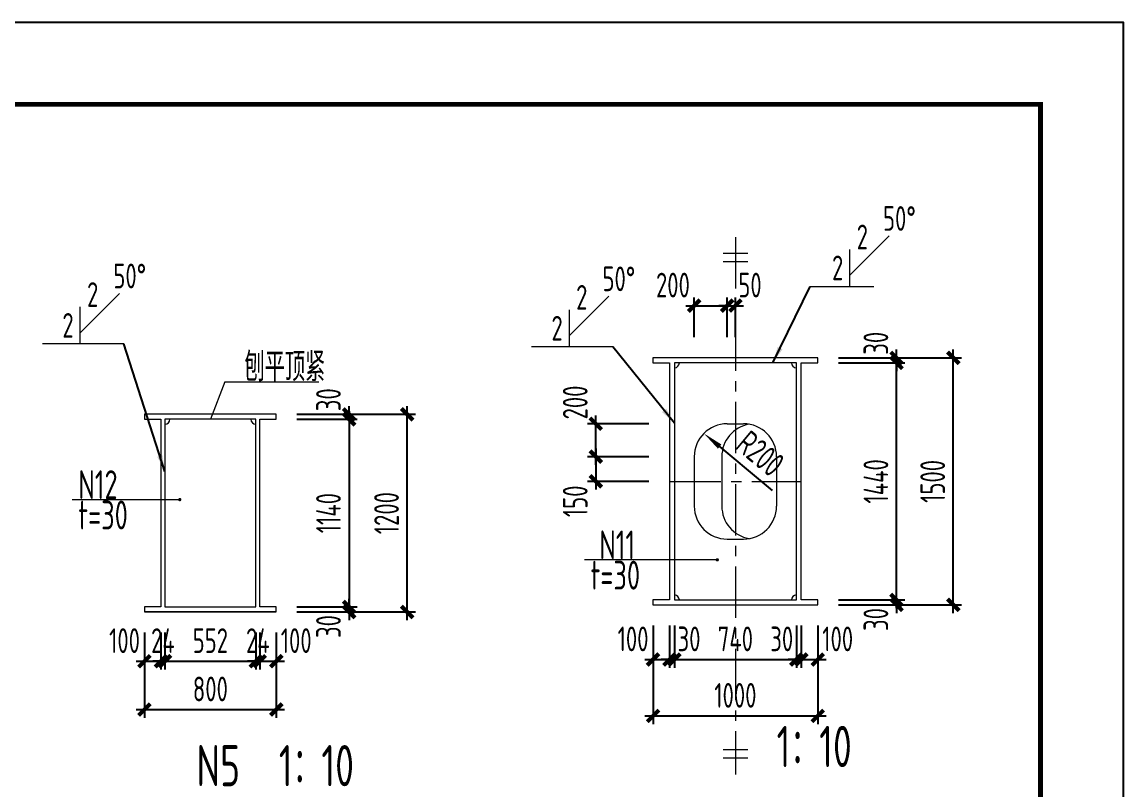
# Model space of a CAD drawing. Extents: x -2876908 to 633791, y -1383861 to 872234.
# Drawn here: x 303922 to 370740, y -529162 to -482523 of the extents above; entities that cross this region are included whole.
import ezdxf
from ezdxf.enums import TextEntityAlignment as Align

# ---------------------------------------------------------------- set-up
doc = ezdxf.new("R2010")
doc.units = 0
doc.header["$LTSCALE"] = 5
doc.header["$MEASUREMENT"] = 0
doc.linetypes.add('CENTER', pattern=[2, 1.25, -0.25, 0.25, -0.25])
doc.layers.get('0').update_dxf_attribs({"linetype": 'CONTINUOUS', "lineweight": 25})
doc.layers.get('DEFPOINTS').update_dxf_attribs({"color": 35, "linetype": 'CONTINUOUS', "lineweight": 13})
for name, color, linetype, lineweight in [('1粗实线', 1, 'CONTINUOUS', 30), ('3中心线', 6, 'CENTER', 18), ('5标注', 3, 'CONTINUOUS', 15), ('6文本', 7, 'CONTINUOUS', 15), ('8轮廓线', 4, 'CONTINUOUS', 15), ('DIM', 3, 'CONTINUOUS', 0), ('HFZT', 5, 'CONTINUOUS', 15), ('REIND', 1, 'CONTINUOUS', 0), ('STXT_HF', 7, 'CONTINUOUS', 0), ('THIN', 7, 'CONTINUOUS', 0)]:
    doc.layers.add(name, color=color, linetype=linetype, lineweight=lineweight)
doc.styles.get("Standard").update_dxf_attribs({"font": '', "width": 0.7})
doc.styles.add('TSSD_Dimension', font='tssdeng.shx', dxfattribs={"width": 0.7, "bigfont": 'hztxt.shx'})
doc.styles.add('TSSD_Label', font='tssdeng.shx', dxfattribs={"width": 0.7, "bigfont": 'hztxt.shx'})
doc.styles.add('TSSD_NORM', font='tssdeng.shx', dxfattribs={"width": 0.7, "bigfont": 'hztxt.shx'})
doc.styles.get('Standard').set_extended_font_data('SimSun')
doc.dimstyles.new('TSAN_100_100', dxfattribs={"dimtxt": 300, "dimasz": 100, "dimexe": 100, "dimexo": 250, "dimgap": 100, "dimtad": 2, "dimzin": 0, "dimdsep": 46, "dimtxsty": 'TSSD_Dimension', "dimblk": 'CLOSEDBLANK', "dimblk1": 'CLOSEDBLANK', "dimblk2": 'CLOSEDBLANK', "dimcen": 0, "dimdle": 100, "dimclrt": 7, "dimadec": 0, "dimazin": 0, "dimtfac": 1, "dimtdec": 0, "dimtix": 1, "dimtmove": 2, "dimatfit": 3, "dimldrblk": 'CLOSEDBLANK', "dimfxl": 1, "dimtolj": 1, "dimtzin": 0, "dimarcsym": 0})
doc.dimstyles.new('TSSD_100_100', dxfattribs={"dimtxt": 300, "dimasz": 100, "dimexe": 100, "dimexo": 250, "dimgap": 100, "dimtad": 1, "dimdec": 0, "dimzin": 0, "dimdsep": 46, "dimtxsty": 'TSSD_Dimension', "dimblk": 'ARCHTICK', "dimblk1": 'ARCHTICK', "dimblk2": 'ARCHTICK', "dimcen": 0, "dimdle": 100, "dimclrt": 7, "dimadec": 0, "dimazin": 0, "dimtfac": 1, "dimtdec": 0, "dimtix": 1, "dimtmove": 2, "dimatfit": 3, "dimfxl": 1, "dimtolj": 1, "dimtzin": 0, "dimarcsym": 0})
doc.dimstyles.new('TSSD_LEADER_STYLE_200.0', dxfattribs={"dimtxt": 0.18, "dimasz": 200, "dimexe": 0.18, "dimexo": 0.0625, "dimgap": 0.09, "dimtad": 0, "dimtih": 1, "dimtoh": 1, "dimdec": 4, "dimzin": 0, "dimdsep": 46, "dimtxsty": 'Standard', "dimcen": 0.09, "dimadec": 0, "dimazin": 0, "dimtfac": 1, "dimtdec": 4, "dimtofl": 0, "dimtmove": 0, "dimatfit": 3, "dimfxl": 1, "dimtolj": 1, "dimtzin": 0, "dimarcsym": 0})

# ---------------------------------------------------------------- blocks, each defined once
blk = doc.blocks.new('施工设计图框')
at = {"color": 7, "linetype": 'Continuous'}
blk.add_lwpolyline([(-395.5, -13.5), (-395.5, 283.5), (24.5, 283.5), (24.5, -13.5), (-395.5, -13.5)], dxfattribs=at)
at = {"layer": '1粗实线', "color": 7, "linetype": 'Continuous', "const_width": 0.6}
blk.add_lwpolyline([(-370.5, -3.5), (-370.5, 273.5), (14.5, 273.5), (14.5, -3.5), (-370.5, -3.5)], dxfattribs=at)
at = {"layer": 'HFZT', "color": 2, "style": 'TSSD_NORM', "width": 0.7}
for tag, height, p in [('比例尺', 2.5, (7.25, 17.5)), ('图号', 2.5, (-20.49, 3.5)), ('日期', 2.5, (7.25, 3.5)), ('图名', 4, (-76.24, 0.75))]:
    blk.add_attdef(tag, text='', height=height, dxfattribs=at).set_placement(p, align=Align.MIDDLE)
blk = doc.blocks.new('_ArchTick')
at = {"color": 0, "linetype": 'ByBlock', "const_width": 0.5}
blk.add_lwpolyline([(-0.71, -0.71), (0.71, 0.71)], dxfattribs=at)
blk = doc.blocks.new('*D752')
at = {"layer": 'DEFPOINTS', "color": 0, "transparency": 16777216}
for p in [(352217, -517621), (356994, -517621), (352217, -517921)]:
    blk.add_point(p, dxfattribs=at)
at = {"layer": 'DIM', "color": 0, "lineweight": -2, "transparency": 16777216}
for p, q in [((356994, -517621), (356994, -517121)), ((353467, -517621), (357494, -517621)), ((356994, -517921), (356994, -517621)), ((353467, -517921), (357494, -517921)), ((356994, -517921), (356994, -518421))]:
    blk.add_line(p, q, dxfattribs=at)
at = {"layer": 'DIM', "color": 0, "lineweight": -2, "transparency": 16777216, "xscale": 500, "yscale": 500, "zscale": 500}
for p, rotation in [((356994, -517621), 270), ((356994, -517921), 90)]:
    blk.add_blockref('_ArchTick', p, dxfattribs=dict(at, rotation=rotation))
at = {"layer": 'DIM', "color": 7, "transparency": 16777216, "insert": (355744, -518807), "char_height": 1500, "attachment_point": 5, "rotation": 90, "style": 'TSSD_Dimension'}
blk.add_mtext('\\A1;30', dxfattribs=at)
blk = doc.blocks.new('*D753')
at = {"layer": 'DEFPOINTS', "color": 0, "transparency": 16777216}
for p in [(352217, -503221), (356994, -503221), (352217, -517621)]:
    blk.add_point(p, dxfattribs=at)
at = {"layer": 'DIM', "color": 0, "lineweight": -2, "transparency": 16777216}
for p, q in [((356994, -518121), (356994, -502721)), ((353467, -503221), (357494, -503221)), ((353467, -517621), (357494, -517621))]:
    blk.add_line(p, q, dxfattribs=at)
at = {"layer": 'DIM', "color": 0, "lineweight": -2, "transparency": 16777216, "xscale": 500, "yscale": 500, "zscale": 500}
for p, rotation in [((356994, -503221), 90), ((356994, -517621), 270)]:
    blk.add_blockref('_ArchTick', p, dxfattribs=dict(at, rotation=rotation))
at = {"layer": 'DIM', "color": 7, "transparency": 16777216, "insert": (355744, -510421), "char_height": 1500, "attachment_point": 5, "rotation": 90, "style": 'TSSD_Dimension'}
blk.add_mtext('\\A1;1440', dxfattribs=at)
blk = doc.blocks.new('*D754')
at = {"layer": 'DEFPOINTS', "color": 0, "transparency": 16777216}
for p in [(352217, -502921), (356994, -502921), (352217, -503221)]:
    blk.add_point(p, dxfattribs=at)
at = {"layer": 'DIM', "color": 0, "lineweight": -2, "transparency": 16777216}
for p, q in [((356994, -502921), (356994, -502421)), ((353467, -502921), (357494, -502921)), ((356994, -503221), (356994, -502921)), ((353467, -503221), (357494, -503221)), ((356994, -503221), (356994, -503721))]:
    blk.add_line(p, q, dxfattribs=at)
at = {"layer": 'DIM', "color": 0, "lineweight": -2, "transparency": 16777216, "xscale": 500, "yscale": 500, "zscale": 500}
for p, rotation in [((356994, -502921), 270), ((356994, -503221), 90)]:
    blk.add_blockref('_ArchTick', p, dxfattribs=dict(at, rotation=rotation))
at = {"layer": 'DIM', "color": 7, "transparency": 16777216, "insert": (355744, -502034), "char_height": 1500, "attachment_point": 5, "rotation": 90, "style": 'TSSD_Dimension'}
blk.add_mtext('\\A1;30', dxfattribs=at)
blk = doc.blocks.new('*D755')
at = {"layer": 'DEFPOINTS', "color": 0, "transparency": 16777216}
for p in [(352217, -502921), (360443, -502921), (352217, -517921)]:
    blk.add_point(p, dxfattribs=at)
at = {"layer": 'DIM', "color": 0, "lineweight": -2, "transparency": 16777216}
for p, q in [((360443, -518421), (360443, -502421)), ((353467, -502921), (360943, -502921)), ((353467, -517921), (360943, -517921))]:
    blk.add_line(p, q, dxfattribs=at)
at = {"layer": 'DIM', "color": 0, "lineweight": -2, "transparency": 16777216, "xscale": 500, "yscale": 500, "zscale": 500}
for p, rotation in [((360443, -502921), 90), ((360443, -517921), 270)]:
    blk.add_blockref('_ArchTick', p, dxfattribs=dict(at, rotation=rotation))
at = {"layer": 'DIM', "color": 7, "transparency": 16777216, "insert": (359193, -510421), "char_height": 1500, "attachment_point": 5, "rotation": 90, "style": 'TSSD_Dimension'}
blk.add_mtext('\\A1;1500', dxfattribs=at)
blk = doc.blocks.new('*D756')
at = {"layer": 'DEFPOINTS', "color": 0, "transparency": 16777216}
for p in [(342217, -517921), (343217, -517921), (343217, -521237)]:
    blk.add_point(p, dxfattribs=at)
at = {"layer": 'DIM', "color": 0, "lineweight": -2, "transparency": 16777216}
for p, q in [((342217, -519171), (342217, -521737)), ((343217, -519171), (343217, -521737)), ((341717, -521237), (343717, -521237))]:
    blk.add_line(p, q, dxfattribs=at)
at = {"layer": 'DIM', "color": 0, "lineweight": -2, "transparency": 16777216, "xscale": 500, "yscale": 500, "zscale": 500, "rotation": 180}
blk.add_blockref('_ArchTick', (342217, -521237), dxfattribs=at)
at = {"layer": 'DIM', "color": 0, "lineweight": -2, "transparency": 16777216, "xscale": 500, "yscale": 500, "zscale": 500}
blk.add_blockref('_ArchTick', (343217, -521237), dxfattribs=at)
at = {"layer": 'DIM', "color": 7, "transparency": 16777216, "insert": (341007, -519987), "char_height": 1500, "attachment_point": 5, "style": 'TSSD_Dimension'}
blk.add_mtext('\\A1;100', dxfattribs=at)
blk = doc.blocks.new('*D757')
at = {"layer": 'DEFPOINTS', "color": 0, "transparency": 16777216}
for p in [(343217, -517921), (343517, -517921), (343517, -521237)]:
    blk.add_point(p, dxfattribs=at)
at = {"layer": 'DIM', "color": 0, "lineweight": -2, "transparency": 16777216}
for p, q in [((343217, -519171), (343217, -521737)), ((343517, -519171), (343517, -521737)), ((343217, -521237), (342717, -521237)), ((343217, -521237), (343517, -521237)), ((343517, -521237), (344017, -521237))]:
    blk.add_line(p, q, dxfattribs=at)
at = {"layer": 'DIM', "color": 0, "lineweight": -2, "transparency": 16777216, "xscale": 500, "yscale": 500, "zscale": 500}
blk.add_blockref('_ArchTick', (343217, -521237), dxfattribs=at)
at = {"layer": 'DIM', "color": 0, "lineweight": -2, "transparency": 16777216, "xscale": 500, "yscale": 500, "zscale": 500, "rotation": 180}
blk.add_blockref('_ArchTick', (343517, -521237), dxfattribs=at)
at = {"layer": 'DIM', "color": 7, "transparency": 16777216, "insert": (344403, -519987), "char_height": 1500, "attachment_point": 5, "style": 'TSSD_Dimension'}
blk.add_mtext('\\A1;30', dxfattribs=at)
blk = doc.blocks.new('*D758')
at = {"layer": 'DEFPOINTS', "color": 0, "transparency": 16777216}
for p in [(343517, -517921), (350917, -517921), (350917, -521237)]:
    blk.add_point(p, dxfattribs=at)
at = {"layer": 'DIM', "color": 0, "lineweight": -2, "transparency": 16777216}
for p, q in [((343517, -519171), (343517, -521737)), ((350917, -519171), (350917, -521737)), ((343017, -521237), (351417, -521237))]:
    blk.add_line(p, q, dxfattribs=at)
at = {"layer": 'DIM', "color": 0, "lineweight": -2, "transparency": 16777216, "xscale": 500, "yscale": 500, "zscale": 500, "rotation": 180}
blk.add_blockref('_ArchTick', (343517, -521237), dxfattribs=at)
at = {"layer": 'DIM', "color": 0, "lineweight": -2, "transparency": 16777216, "xscale": 500, "yscale": 500, "zscale": 500}
blk.add_blockref('_ArchTick', (350917, -521237), dxfattribs=at)
at = {"layer": 'DIM', "color": 7, "transparency": 16777216, "insert": (347217, -519987), "char_height": 1500, "attachment_point": 5, "style": 'TSSD_Dimension'}
blk.add_mtext('\\A1;740', dxfattribs=at)
blk = doc.blocks.new('*D759')
at = {"layer": 'DEFPOINTS', "color": 0, "transparency": 16777216}
for p in [(350917, -517921), (351217, -517921), (351217, -521237)]:
    blk.add_point(p, dxfattribs=at)
at = {"layer": 'DIM', "color": 0, "lineweight": -2, "transparency": 16777216}
for p, q in [((350917, -519171), (350917, -521737)), ((351217, -519171), (351217, -521737)), ((350917, -521237), (350417, -521237)), ((350917, -521237), (351217, -521237)), ((351217, -521237), (351717, -521237))]:
    blk.add_line(p, q, dxfattribs=at)
at = {"layer": 'DIM', "color": 0, "lineweight": -2, "transparency": 16777216, "xscale": 500, "yscale": 500, "zscale": 500}
blk.add_blockref('_ArchTick', (350917, -521237), dxfattribs=at)
at = {"layer": 'DIM', "color": 0, "lineweight": -2, "transparency": 16777216, "xscale": 500, "yscale": 500, "zscale": 500, "rotation": 180}
blk.add_blockref('_ArchTick', (351217, -521237), dxfattribs=at)
at = {"layer": 'DIM', "color": 7, "transparency": 16777216, "insert": (350030, -519987), "char_height": 1500, "attachment_point": 5, "style": 'TSSD_Dimension'}
blk.add_mtext('\\A1;30', dxfattribs=at)
blk = doc.blocks.new('*D760')
at = {"layer": 'DEFPOINTS', "color": 0, "transparency": 16777216}
for p in [(351217, -517921), (352217, -517921), (352217, -521237)]:
    blk.add_point(p, dxfattribs=at)
at = {"layer": 'DIM', "color": 0, "lineweight": -2, "transparency": 16777216}
for p, q in [((351217, -519171), (351217, -521737)), ((352217, -519171), (352217, -521737)), ((350717, -521237), (352717, -521237))]:
    blk.add_line(p, q, dxfattribs=at)
at = {"layer": 'DIM', "color": 0, "lineweight": -2, "transparency": 16777216, "xscale": 500, "yscale": 500, "zscale": 500, "rotation": 180}
blk.add_blockref('_ArchTick', (351217, -521237), dxfattribs=at)
at = {"layer": 'DIM', "color": 0, "lineweight": -2, "transparency": 16777216, "xscale": 500, "yscale": 500, "zscale": 500}
blk.add_blockref('_ArchTick', (352217, -521237), dxfattribs=at)
at = {"layer": 'DIM', "color": 7, "transparency": 16777216, "insert": (353426, -519987), "char_height": 1500, "attachment_point": 5, "style": 'TSSD_Dimension'}
blk.add_mtext('\\A1;100', dxfattribs=at)
blk = doc.blocks.new('*D761')
at = {"layer": 'DEFPOINTS', "color": 0, "transparency": 16777216}
for p in [(338746, -506921), (343217, -506921), (343217, -508921)]:
    blk.add_point(p, dxfattribs=at)
at = {"layer": 'DIM', "color": 0, "lineweight": -2, "transparency": 16777216}
for p, q in [((338746, -509421), (338746, -506421)), ((341967, -506921), (338246, -506921)), ((341967, -508921), (338246, -508921))]:
    blk.add_line(p, q, dxfattribs=at)
at = {"layer": 'DIM', "color": 0, "lineweight": -2, "transparency": 16777216, "xscale": 500, "yscale": 500, "zscale": 500}
for p, rotation in [((338746, -506921), 90), ((338746, -508921), 270)]:
    blk.add_blockref('_ArchTick', p, dxfattribs=dict(at, rotation=rotation))
at = {"layer": 'DIM', "color": 7, "transparency": 16777216, "insert": (337496, -505630), "char_height": 1500, "attachment_point": 5, "rotation": 90, "style": 'TSSD_Dimension'}
blk.add_mtext('\\A1;200', dxfattribs=at)
blk = doc.blocks.new('*D762')
at = {"layer": 'DEFPOINTS', "color": 0, "transparency": 16777216}
for p in [(343217, -508921), (338746, -510421), (343217, -510421)]:
    blk.add_point(p, dxfattribs=at)
at = {"layer": 'DIM', "color": 0, "lineweight": -2, "transparency": 16777216}
for p, q in [((338746, -508421), (338746, -510921)), ((341967, -508921), (338246, -508921)), ((341967, -510421), (338246, -510421))]:
    blk.add_line(p, q, dxfattribs=at)
at = {"layer": 'DIM', "color": 0, "lineweight": -2, "transparency": 16777216, "xscale": 500, "yscale": 500, "zscale": 500}
for p, rotation in [((338746, -508921), 90), ((338746, -510421), 270)]:
    blk.add_blockref('_ArchTick', p, dxfattribs=dict(at, rotation=rotation))
at = {"layer": 'DIM', "color": 7, "transparency": 16777216, "insert": (337496, -511630), "char_height": 1500, "attachment_point": 5, "rotation": 90, "style": 'TSSD_Dimension'}
blk.add_mtext('\\A1;150', dxfattribs=at)
blk = doc.blocks.new('*D763')
at = {"layer": 'DEFPOINTS', "color": 0, "transparency": 16777216}
for p in [(346717, -499750), (344717, -502921), (346717, -502921)]:
    blk.add_point(p, dxfattribs=at)
at = {"layer": 'DIM', "color": 0, "lineweight": -2, "transparency": 16777216}
for p, q in [((344217, -499750), (347217, -499750)), ((344717, -501671), (344717, -499250)), ((346717, -501671), (346717, -499250))]:
    blk.add_line(p, q, dxfattribs=at)
at = {"layer": 'DIM', "color": 0, "lineweight": -2, "transparency": 16777216, "xscale": 500, "yscale": 500, "zscale": 500, "rotation": 180}
blk.add_blockref('_ArchTick', (344717, -499750), dxfattribs=at)
at = {"layer": 'DIM', "color": 0, "lineweight": -2, "transparency": 16777216, "xscale": 500, "yscale": 500, "zscale": 500}
blk.add_blockref('_ArchTick', (346717, -499750), dxfattribs=at)
at = {"layer": 'DIM', "color": 7, "transparency": 16777216, "insert": (343426, -498500), "char_height": 1500, "attachment_point": 5, "style": 'TSSD_Dimension'}
blk.add_mtext('\\A1;200', dxfattribs=at)
blk = doc.blocks.new('*D764')
at = {"layer": 'DEFPOINTS', "color": 0, "transparency": 16777216}
for p in [(347217, -499750), (346717, -502921), (347217, -502921)]:
    blk.add_point(p, dxfattribs=at)
at = {"layer": 'DIM', "color": 0, "lineweight": -2, "transparency": 16777216}
for p, q in [((346717, -499750), (346217, -499750)), ((346717, -501671), (346717, -499250)), ((346717, -499750), (347217, -499750)), ((347217, -501671), (347217, -499250)), ((347217, -499750), (347717, -499750))]:
    blk.add_line(p, q, dxfattribs=at)
at = {"layer": 'DIM', "color": 0, "lineweight": -2, "transparency": 16777216, "xscale": 500, "yscale": 500, "zscale": 500}
blk.add_blockref('_ArchTick', (346717, -499750), dxfattribs=at)
at = {"layer": 'DIM', "color": 0, "lineweight": -2, "transparency": 16777216, "xscale": 500, "yscale": 500, "zscale": 500, "rotation": 180}
blk.add_blockref('_ArchTick', (347217, -499750), dxfattribs=at)
at = {"layer": 'DIM', "color": 7, "transparency": 16777216, "insert": (348103, -498500), "char_height": 1500, "attachment_point": 5, "style": 'TSSD_Dimension'}
blk.add_mtext('\\A1;50', dxfattribs=at)
blk = doc.blocks.new('_ClosedBlank')
at = {"color": 0}
blk.add_lwpolyline([(0, 0, 0, 0.658, 0), (-2.5, 0, 0.658, 0.658, 0)], format="xyseb", dxfattribs=at)
blk = doc.blocks.new('*D765')
at = {"layer": 'DEFPOINTS', "color": 0, "transparency": 16777216}
for p in [(345302, -507506), (346839, -508786)]:
    blk.add_point(p, dxfattribs=at)
at = {"layer": 'DIM', "color": 0, "lineweight": -2, "transparency": 16777216}
blk.add_line((349478, -510982), (345687, -507826), dxfattribs=at)
at = {"layer": 'DIM', "color": 0, "lineweight": -2, "transparency": 16777216, "xscale": 500, "yscale": 500, "zscale": 500, "rotation": 140.2271667922769}
blk.add_blockref('_ClosedBlank', (345302, -507506), dxfattribs=at)
at = {"layer": 'DIM', "color": 7, "transparency": 16777216, "insert": (348729, -508732), "char_height": 1500, "attachment_point": 5, "rotation": 320.22717, "style": 'TSSD_Dimension'}
blk.add_mtext('\\A1;R200', dxfattribs=at)
blk = doc.blocks.new('_WELD008')
at = {"color": 0, "linetype": 'ByBlock'}
for p, q in [((0, 0.3), (1.061, 1.361)), ((0, 0), (0, 1))]:
    blk.add_line(p, q, dxfattribs=at)
for tag, p in [('C', (1.286, 1.416)), ('B', (0.288, 0.856)), ('A', (-0.303, -0.009))]:
    blk.add_attdef(tag, text='', height=0.8, dxfattribs=at).set_placement(p, align=Align.CENTER)
blk = doc.blocks.new('*D766')
at = {"layer": 'DEFPOINTS', "color": 0, "transparency": 16777216}
for p in [(311352, -518348), (312352, -518348), (312352, -521342)]:
    blk.add_point(p, dxfattribs=at)
at = {"layer": 'DIM', "color": 0, "lineweight": -2, "transparency": 16777216}
for p, q in [((311352, -519598), (311352, -521842)), ((312352, -519598), (312352, -521842)), ((310852, -521342), (312852, -521342))]:
    blk.add_line(p, q, dxfattribs=at)
at = {"layer": 'DIM', "color": 0, "lineweight": -2, "transparency": 16777216, "xscale": 500, "yscale": 500, "zscale": 500, "rotation": 180}
blk.add_blockref('_ArchTick', (311352, -521342), dxfattribs=at)
at = {"layer": 'DIM', "color": 0, "lineweight": -2, "transparency": 16777216, "xscale": 500, "yscale": 500, "zscale": 500}
blk.add_blockref('_ArchTick', (312352, -521342), dxfattribs=at)
at = {"layer": 'DIM', "color": 7, "transparency": 16777216, "insert": (310143, -520092), "char_height": 1500, "attachment_point": 5, "style": 'TSSD_Dimension'}
blk.add_mtext('\\A1;100', dxfattribs=at)
blk = doc.blocks.new('*D767')
at = {"layer": 'DEFPOINTS', "color": 0, "transparency": 16777216}
for p in [(312352, -518348), (312592, -518348), (312592, -521342)]:
    blk.add_point(p, dxfattribs=at)
at = {"layer": 'DIM', "color": 0, "lineweight": -2, "transparency": 16777216}
for p, q in [((312352, -519598), (312352, -521842)), ((312592, -519598), (312592, -521842)), ((312352, -521342), (311852, -521342)), ((312352, -521342), (312592, -521342)), ((312592, -521342), (313092, -521342))]:
    blk.add_line(p, q, dxfattribs=at)
at = {"layer": 'DIM', "color": 0, "lineweight": -2, "transparency": 16777216, "xscale": 500, "yscale": 500, "zscale": 500}
blk.add_blockref('_ArchTick', (312352, -521342), dxfattribs=at)
at = {"layer": 'DIM', "color": 0, "lineweight": -2, "transparency": 16777216, "xscale": 500, "yscale": 500, "zscale": 500, "rotation": 180}
blk.add_blockref('_ArchTick', (312592, -521342), dxfattribs=at)
at = {"layer": 'DIM', "color": 7, "transparency": 16777216, "insert": (312472, -520092), "char_height": 1500, "attachment_point": 5, "style": 'TSSD_Dimension'}
blk.add_mtext('\\A1;24', dxfattribs=at)
blk = doc.blocks.new('*D768')
at = {"layer": 'DEFPOINTS', "color": 0, "transparency": 16777216}
for p in [(312592, -518348), (318112, -518348), (318112, -521342)]:
    blk.add_point(p, dxfattribs=at)
at = {"layer": 'DIM', "color": 0, "lineweight": -2, "transparency": 16777216}
for p, q in [((312592, -519598), (312592, -521842)), ((318112, -519598), (318112, -521842)), ((312092, -521342), (318612, -521342))]:
    blk.add_line(p, q, dxfattribs=at)
at = {"layer": 'DIM', "color": 0, "lineweight": -2, "transparency": 16777216, "xscale": 500, "yscale": 500, "zscale": 500, "rotation": 180}
blk.add_blockref('_ArchTick', (312592, -521342), dxfattribs=at)
at = {"layer": 'DIM', "color": 0, "lineweight": -2, "transparency": 16777216, "xscale": 500, "yscale": 500, "zscale": 500}
blk.add_blockref('_ArchTick', (318112, -521342), dxfattribs=at)
at = {"layer": 'DIM', "color": 7, "transparency": 16777216, "insert": (315352, -520092), "char_height": 1500, "attachment_point": 5, "style": 'TSSD_Dimension'}
blk.add_mtext('\\A1;552', dxfattribs=at)
blk = doc.blocks.new('*D769')
at = {"layer": 'DEFPOINTS', "color": 0, "transparency": 16777216}
for p in [(318112, -518348), (318352, -518348), (318352, -521342)]:
    blk.add_point(p, dxfattribs=at)
at = {"layer": 'DIM', "color": 0, "lineweight": -2, "transparency": 16777216}
for p, q in [((318112, -519598), (318112, -521842)), ((318352, -519598), (318352, -521842)), ((318112, -521342), (317612, -521342)), ((318112, -521342), (318352, -521342)), ((318352, -521342), (318852, -521342))]:
    blk.add_line(p, q, dxfattribs=at)
at = {"layer": 'DIM', "color": 0, "lineweight": -2, "transparency": 16777216, "xscale": 500, "yscale": 500, "zscale": 500}
blk.add_blockref('_ArchTick', (318112, -521342), dxfattribs=at)
at = {"layer": 'DIM', "color": 0, "lineweight": -2, "transparency": 16777216, "xscale": 500, "yscale": 500, "zscale": 500, "rotation": 180}
blk.add_blockref('_ArchTick', (318352, -521342), dxfattribs=at)
at = {"layer": 'DIM', "color": 7, "transparency": 16777216, "insert": (318232, -520092), "char_height": 1500, "attachment_point": 5, "style": 'TSSD_Dimension'}
blk.add_mtext('\\A1;24', dxfattribs=at)
blk = doc.blocks.new('*D770')
at = {"layer": 'DEFPOINTS', "color": 0, "transparency": 16777216}
for p in [(318352, -518348), (319352, -518348), (319352, -521342)]:
    blk.add_point(p, dxfattribs=at)
at = {"layer": 'DIM', "color": 0, "lineweight": -2, "transparency": 16777216}
for p, q in [((318352, -519598), (318352, -521842)), ((319352, -519598), (319352, -521842)), ((317852, -521342), (319852, -521342))]:
    blk.add_line(p, q, dxfattribs=at)
at = {"layer": 'DIM', "color": 0, "lineweight": -2, "transparency": 16777216, "xscale": 500, "yscale": 500, "zscale": 500, "rotation": 180}
blk.add_blockref('_ArchTick', (318352, -521342), dxfattribs=at)
at = {"layer": 'DIM', "color": 0, "lineweight": -2, "transparency": 16777216, "xscale": 500, "yscale": 500, "zscale": 500}
blk.add_blockref('_ArchTick', (319352, -521342), dxfattribs=at)
at = {"layer": 'DIM', "color": 7, "transparency": 16777216, "insert": (320562, -520092), "char_height": 1500, "attachment_point": 5, "style": 'TSSD_Dimension'}
blk.add_mtext('\\A1;100', dxfattribs=at)
blk = doc.blocks.new('*D771')
at = {"layer": 'DEFPOINTS', "color": 0, "transparency": 16777216}
for p in [(311352, -518348), (319352, -518348), (319352, -524278)]:
    blk.add_point(p, dxfattribs=at)
at = {"layer": 'DIM', "color": 0, "lineweight": -2, "transparency": 16777216}
for p, q in [((311352, -519598), (311352, -524778)), ((319352, -519598), (319352, -524778)), ((310852, -524278), (319852, -524278))]:
    blk.add_line(p, q, dxfattribs=at)
at = {"layer": 'DIM', "color": 0, "lineweight": -2, "transparency": 16777216, "xscale": 500, "yscale": 500, "zscale": 500, "rotation": 180}
blk.add_blockref('_ArchTick', (311352, -524278), dxfattribs=at)
at = {"layer": 'DIM', "color": 0, "lineweight": -2, "transparency": 16777216, "xscale": 500, "yscale": 500, "zscale": 500}
blk.add_blockref('_ArchTick', (319352, -524278), dxfattribs=at)
at = {"layer": 'DIM', "color": 7, "transparency": 16777216, "insert": (315352, -523028), "char_height": 1500, "attachment_point": 5, "style": 'TSSD_Dimension'}
blk.add_mtext('\\A1;800', dxfattribs=at)
blk = doc.blocks.new('*D772')
at = {"layer": 'DEFPOINTS', "color": 0, "transparency": 16777216}
for p in [(342217, -517921), (352217, -517921), (352217, -524665)]:
    blk.add_point(p, dxfattribs=at)
at = {"layer": 'DIM', "color": 0, "lineweight": -2, "transparency": 16777216}
for p, q in [((342217, -519171), (342217, -525165)), ((352217, -519171), (352217, -525165)), ((341717, -524665), (352717, -524665))]:
    blk.add_line(p, q, dxfattribs=at)
at = {"layer": 'DIM', "color": 0, "lineweight": -2, "transparency": 16777216, "xscale": 500, "yscale": 500, "zscale": 500, "rotation": 180}
blk.add_blockref('_ArchTick', (342217, -524665), dxfattribs=at)
at = {"layer": 'DIM', "color": 0, "lineweight": -2, "transparency": 16777216, "xscale": 500, "yscale": 500, "zscale": 500}
blk.add_blockref('_ArchTick', (352217, -524665), dxfattribs=at)
at = {"layer": 'DIM', "color": 7, "transparency": 16777216, "insert": (347217, -523415), "char_height": 1500, "attachment_point": 5, "style": 'TSSD_Dimension'}
blk.add_mtext('\\A1;1000', dxfattribs=at)
blk = doc.blocks.new('*D773')
at = {"layer": 'DEFPOINTS', "color": 0, "transparency": 16777216}
for p in [(319352, -506348), (323771, -506348), (319352, -506648)]:
    blk.add_point(p, dxfattribs=at)
at = {"layer": 'DIM', "color": 0, "lineweight": -2, "transparency": 16777216}
for p, q in [((320602, -506348), (324271, -506348)), ((323771, -506348), (323771, -505848)), ((323771, -506648), (323771, -506348)), ((320602, -506648), (324271, -506648)), ((323771, -506648), (323771, -507148))]:
    blk.add_line(p, q, dxfattribs=at)
at = {"layer": 'DIM', "color": 0, "lineweight": -2, "transparency": 16777216, "xscale": 500, "yscale": 500, "zscale": 500}
for p, rotation in [((323771, -506348), 270), ((323771, -506648), 90)]:
    blk.add_blockref('_ArchTick', p, dxfattribs=dict(at, rotation=rotation))
at = {"layer": 'DIM', "color": 7, "transparency": 16777216, "insert": (322521, -505462), "char_height": 1500, "attachment_point": 5, "rotation": 90, "style": 'TSSD_Dimension'}
blk.add_mtext('\\A1;30', dxfattribs=at)
blk = doc.blocks.new('*D774')
at = {"layer": 'DEFPOINTS', "color": 0, "transparency": 16777216}
for p in [(319352, -506648), (319352, -518048), (323771, -518048)]:
    blk.add_point(p, dxfattribs=at)
at = {"layer": 'DIM', "color": 0, "lineweight": -2, "transparency": 16777216}
for p, q in [((323771, -506148), (323771, -518548)), ((320602, -506648), (324271, -506648)), ((320602, -518048), (324271, -518048))]:
    blk.add_line(p, q, dxfattribs=at)
at = {"layer": 'DIM', "color": 0, "lineweight": -2, "transparency": 16777216, "xscale": 500, "yscale": 500, "zscale": 500}
for p, rotation in [((323771, -506648), 90), ((323771, -518048), 270)]:
    blk.add_blockref('_ArchTick', p, dxfattribs=dict(at, rotation=rotation))
at = {"layer": 'DIM', "color": 7, "transparency": 16777216, "insert": (322521, -512348), "char_height": 1500, "attachment_point": 5, "rotation": 90, "style": 'TSSD_Dimension'}
blk.add_mtext('\\A1;1140', dxfattribs=at)
blk = doc.blocks.new('*D775')
at = {"layer": 'DEFPOINTS', "color": 0, "transparency": 16777216}
for p in [(319352, -518048), (319352, -518348), (323771, -518348)]:
    blk.add_point(p, dxfattribs=at)
at = {"layer": 'DIM', "color": 0, "lineweight": -2, "transparency": 16777216}
for p, q in [((323771, -518048), (323771, -517548)), ((320602, -518048), (324271, -518048)), ((320602, -518348), (324271, -518348)), ((323771, -518048), (323771, -518348)), ((323771, -518348), (323771, -518848))]:
    blk.add_line(p, q, dxfattribs=at)
at = {"layer": 'DIM', "color": 0, "lineweight": -2, "transparency": 16777216, "xscale": 500, "yscale": 500, "zscale": 500}
for p, rotation in [((323771, -518048), 270), ((323771, -518348), 90)]:
    blk.add_blockref('_ArchTick', p, dxfattribs=dict(at, rotation=rotation))
at = {"layer": 'DIM', "color": 7, "transparency": 16777216, "insert": (322521, -519235), "char_height": 1500, "attachment_point": 5, "rotation": 90, "style": 'TSSD_Dimension'}
blk.add_mtext('\\A1;30', dxfattribs=at)
blk = doc.blocks.new('*D776')
at = {"layer": 'DEFPOINTS', "color": 0, "transparency": 16777216}
for p in [(319352, -506348), (327295, -506348), (319352, -518348)]:
    blk.add_point(p, dxfattribs=at)
at = {"layer": 'DIM', "color": 0, "lineweight": -2, "transparency": 16777216}
for p, q in [((320602, -506348), (327795, -506348)), ((327295, -518848), (327295, -505848)), ((320602, -518348), (327795, -518348))]:
    blk.add_line(p, q, dxfattribs=at)
at = {"layer": 'DIM', "color": 0, "lineweight": -2, "transparency": 16777216, "xscale": 500, "yscale": 500, "zscale": 500}
for p, rotation in [((327295, -506348), 90), ((327295, -518348), 270)]:
    blk.add_blockref('_ArchTick', p, dxfattribs=dict(at, rotation=rotation))
at = {"layer": 'DIM', "color": 7, "transparency": 16777216, "insert": (326045, -512348), "char_height": 1500, "attachment_point": 5, "rotation": 90, "style": 'TSSD_Dimension'}
blk.add_mtext('\\A1;1200', dxfattribs=at)

msp = doc.modelspace()

# ---------------------------------------------------------------- linework, layer by layer
at = {"layer": '3中心线', "ltscale": 500}
for p, q in [((347216.534, -495589.097), (347216.534, -528228.206)), ((343216.534, -510420.62), (351216.534, -510420.62))]:
    msp.add_line(p, q, dxfattribs=at)
at = {"layer": '5标注'}
for p, q in [((316226.696, -504375.905), (315352.281, -506648.269)), ((316226.696, -504375.905), (321945.008, -504375.905)), ((306966.215, -511529.117), (313495.32, -511529.117)), ((346117.866, -515183.858), (338054.497, -515183.858))]:
    msp.add_line(p, q, dxfattribs=at)
at = {"layer": '8轮廓线'}
for p, q in [((346716.534, -506920.62), (347716.534, -506920.62)), ((344716.534, -508920.62), (344716.534, -511920.62)), ((346393.639, -508920.62), (346393.639, -511920.62)), ((349716.534, -508920.62), (349716.534, -511920.62)), ((346716.534, -513920.62), (347716.534, -513920.62)), ((319352.281, -518348.269), (311352.281, -518348.269))]:
    msp.add_line(p, q, dxfattribs=at)
for points in [[(342216.534, -517920.62), (352216.534, -517920.62), (352216.534, -517620.62), (351216.534, -517620.62), (351216.534, -503220.62), (352216.534, -503220.62), (352216.534, -502920.62), (342216.534, -502920.62), (342216.534, -503220.62), (343216.534, -503220.62), (343216.534, -517620.62), (342216.534, -517620.62)], [(343516.534, -517620.62), (350916.534, -517620.62), (350916.534, -503220.62), (343516.534, -503220.62)], [(311352.281, -518348.269), (319352.281, -518348.269), (319352.281, -518048.269), (318352.281, -518048.269), (318352.281, -506648.269), (319352.281, -506648.269), (319352.281, -506348.269), (311352.281, -506348.269), (311352.281, -506648.269), (312352.281, -506648.269), (312352.281, -518048.269), (311352.281, -518048.269)], [(312592.281, -518048.269), (318112.281, -518048.269), (318112.281, -506648.269), (312592.281, -506648.269)]]:
    msp.add_lwpolyline(points, close=True, dxfattribs=at)
for centre, radius, start, end in [((343516.534, -503220.62), 300, 270, 0), ((350916.534, -503220.62), 300, 180, 270), ((312592.281, -506648.269), 300, 270, 0), ((318112.281, -506648.269), 300, 180, 270), ((346716.534, -508920.62), 2000, 90, 180), ((348393.639, -508920.62), 2000, 99.74573428, 180), ((347716.534, -508920.62), 2000, 0, 90), ((346716.534, -511920.62), 2000, 180, 270), ((348393.639, -511920.62), 2000, 180, 260.25426572), ((347716.534, -511920.62), 2000, 270, 0), ((343516.534, -517620.62), 300, 0, 90), ((350916.534, -517620.62), 300, 90, 180)]:
    msp.add_arc(centre, radius, start, end, dxfattribs=at)
at = {"layer": 'REIND', "const_width": 100}
for points in [[(313445.32, -511529.117, 1), (313545.32, -511529.117, 1)], [(346067.866, -515183.858, 1), (346167.866, -515183.858, 1)]]:
    msp.add_lwpolyline(points, format="xyb", close=True, dxfattribs=at)
at = {"layer": 'STXT_HF'}
for p, q in [((351754.024, -498578.94), (355629.377, -498578.94)), ((310103.224, -502072.422), (305166.908, -502072.422)), ((339787.477, -502244.85), (334851.161, -502244.85))]:
    msp.add_line(p, q, dxfattribs=at)
at = {"layer": 'THIN'}
for p, q in [((347966.534, -496589.097), (346466.534, -496589.097)), ((347966.534, -497089.097), (346466.534, -497089.097)), ((347966.534, -526728.206), (346466.534, -526728.206)), ((347966.534, -527228.206), (346466.534, -527228.206))]:
    msp.add_line(p, q, dxfattribs=at)

# ---------------------------------------------------------------- block references
at = {"xscale": 500, "yscale": 500, "zscale": 500}
msp.add_blockref('施工设计图框', (358492.46, -624273.382), dxfattribs=at)
at = {"layer": 'STXT_HF'}
ref = msp.add_blockref('_WELD008', (354171.358, -498578.94), dxfattribs=dict(at, xscale=2250, yscale=2250, zscale=2250))
ref.add_attrib('2', '2', dxfattribs={"height": 1500, "style": 'TSSD_Label', "width": 0.7}).set_placement((354921.358, -495578.94), align=Align.MIDDLE_CENTER)
ref.add_attrib('2', '2', dxfattribs={"height": 1500, "style": 'TSSD_Label', "width": 0.7}).set_placement((353421.358, -497453.94), align=Align.MIDDLE_CENTER)
ref.add_attrib('50%%d', '50%%d', dxfattribs={"height": 1500, "style": 'TSSD_Label', "width": 0.7}).set_placement((357171.358, -494453.94), align=Align.MIDDLE_CENTER)
ref = msp.add_blockref('_WELD008', (307460.682, -502072.422), dxfattribs=dict(at, xscale=2250, yscale=2250, zscale=2250))
ref.add_attrib('2', '2', dxfattribs={"height": 1500, "style": 'TSSD_Label', "width": 0.7}).set_placement((308210.682, -499072.422), align=Align.MIDDLE_CENTER)
ref.add_attrib('2', '2', dxfattribs={"height": 1500, "style": 'TSSD_Label', "width": 0.7}).set_placement((306710.682, -500947.422), align=Align.MIDDLE_CENTER)
ref.add_attrib('50%%d', '50%%d', dxfattribs={"height": 1500, "style": 'TSSD_Label', "width": 0.7}).set_placement((310460.682, -497947.422), align=Align.MIDDLE_CENTER)
ref = msp.add_blockref('_WELD008', (337144.935, -502244.85), dxfattribs=dict(at, xscale=2250, yscale=2250, zscale=2250))
ref.add_attrib('2', '2', dxfattribs={"height": 1500, "style": 'TSSD_Label', "width": 0.7}).set_placement((337894.935, -499244.85), align=Align.MIDDLE_CENTER)
ref.add_attrib('2', '2', dxfattribs={"height": 1500, "style": 'TSSD_Label', "width": 0.7}).set_placement((336394.935, -501119.85), align=Align.MIDDLE_CENTER)
ref.add_attrib('50%%d', '50%%d', dxfattribs={"height": 1500, "style": 'TSSD_Label', "width": 0.7}).set_placement((340144.935, -498119.85), align=Align.MIDDLE_CENTER)

# ---------------------------------------------------------------- texts
at = {"layer": '5标注', "color": 7, "char_height": 1750, "style": 'TSSD_NORM'}
for s, insert, attachment_point in [('刨平顶紧', (317427.323, -504343.405), 7), ('N12', (307335.964, -511496.617), 7), ('t=30', (307335.964, -513336.981), 7), ('N11', (341129.963, -515151.358), 9), ('t=30', (338424.246, -516991.722), 7)]:
    msp.add_mtext(s, dxfattribs=dict(at, insert=insert, attachment_point=attachment_point))
at = {"layer": '6文本', "style": 'TSSD_NORM', "width": 0.7}
for s, p in [('1：10', (352000.163, -526521.213)), ('N5', (315832.229, -527683.497)), ('1：10', (321788.623, -527683.497))]:
    msp.add_text(s, height=2500, dxfattribs=at).set_placement(p, align=Align.MIDDLE)

# ---------------------------------------------------------------- dimensions: what is measured, and where the dimension line sits
at = {"layer": 'DIM'}
for base, p1, p2, picture, middle in [((346716.533, -499749.612), (344716.534, -502920.62), (346716.533, -502920.62), '*D763', (343426.15, -498499.612)), ((347216.534, -499749.612), (346716.533, -502920.62), (347216.534, -502920.62), '*D764', (348103.073, -498499.612)), ((312352.281, -521341.654), (311352.281, -518348.269), (312352.281, -518348.269), '*D766', (310142.666, -520091.654)), ((319352.281, -521341.654), (318352.281, -518348.269), (319352.281, -518348.269), '*D770', (320561.897, -520091.654)), ((343216.534, -521237.353), (342216.534, -517920.62), (343216.534, -517920.62), '*D756', (341006.919, -519987.353)), ((343516.534, -521237.353), (343216.534, -517920.62), (343516.534, -517920.62), '*D757', (344403.073, -519987.353)), ((351216.534, -521237.353), (350916.534, -517920.62), (351216.534, -517920.62), '*D759', (350029.996, -519987.353)), ((352216.534, -521237.353), (351216.534, -517920.62), (352216.534, -517920.62), '*D760', (353426.15, -519987.353))]:
    dim = msp.add_linear_dim(base=base, p1=p1, p2=p2, dimstyle='TSSD_100_100', override={"dimtxt": 1500, "dimasz": 500, "dimexe": 500, "dimexo": 1250, "dimgap": 500, "dimlfac": 0.1, "dimdle": 500}, dxfattribs=at)
    dim.commit()
    dim.dimension.update_dxf_attribs({"geometry": picture, "text_midpoint": middle, "dimtype": 160})
for base, p1, p2, picture, middle in [((356994.374, -502920.62), (352216.534, -503220.62), (352216.534, -502920.62), '*D754', (355744.374, -502034.082)), ((323770.734, -506348.269), (319352.281, -506648.269), (319352.281, -506348.269), '*D773', (322520.734, -505461.73)), ((338745.752, -506920.62), (343216.534, -508920.62), (343216.534, -506920.62), '*D761', (337495.752, -505630.236)), ((338745.752, -510420.62), (343216.534, -508920.62), (343216.534, -510420.62), '*D762', (337495.752, -511630.236)), ((356994.374, -517620.62), (352216.534, -517920.62), (352216.534, -517620.62), '*D752', (355744.374, -518807.159)), ((323770.734, -518348.269), (319352.281, -518048.269), (319352.281, -518348.269), '*D775', (322520.734, -519234.807))]:
    dim = msp.add_linear_dim(base=base, p1=p1, p2=p2, angle=90, dimstyle='TSSD_100_100', override={"dimtxt": 1500, "dimasz": 500, "dimexe": 500, "dimexo": 1250, "dimgap": 500, "dimlfac": 0.1, "dimdle": 500}, dxfattribs=at)
    dim.commit()
    dim.dimension.update_dxf_attribs({"geometry": picture, "text_midpoint": middle, "dimtype": 160})
for base, p1, p2, picture, middle in [((360442.566, -502920.62), (352216.534, -517920.62), (352216.534, -502920.62), '*D755', (359192.566, -510420.62)), ((356994.374, -503220.62), (352216.534, -517620.62), (352216.534, -503220.62), '*D753', (355744.374, -510420.62)), ((327295.202, -506348.269), (319352.281, -518348.269), (319352.281, -506348.269), '*D776', (326045.202, -512348.269)), ((323770.734, -518048.269), (319352.281, -506648.269), (319352.281, -518048.269), '*D774', (322520.734, -512348.269))]:
    dim = msp.add_linear_dim(base=base, p1=p1, p2=p2, angle=90, dimstyle='TSSD_100_100', override={"dimtxt": 1500, "dimasz": 500, "dimexe": 500, "dimexo": 1250, "dimgap": 500, "dimlfac": 0.1, "dimdle": 500}, dxfattribs=at)
    dim.commit()
    dim.dimension.update_dxf_attribs({"geometry": picture, "text_midpoint": middle})
dim = msp.add_radius_dim(center=(346839.494, -508785.898), mpoint=(345302.321, -507506.407), dimstyle='TSAN_100_100', override={"dimtxt": 1500, "dimasz": 500, "dimexe": 500, "dimexo": 1250, "dimgap": 500, "dimdec": 0, "dimlfac": 0.1, "dimtix": 0, "dimtofl": 0, "dimtmove": 0}, dxfattribs=at)
dim.commit()
dim.dimension.update_dxf_attribs({"geometry": '*D765', "text_midpoint": (347929.558, -509693.229), "dimtype": 164})
for base, p1, p2, picture, middle in [((319352.281, -524278.251), (311352.281, -518348.269), (319352.281, -518348.269), '*D771', (315352.281, -523028.251)), ((312592.281, -521341.654), (312352.281, -518348.269), (312592.281, -518348.269), '*D767', (312472.281, -520091.654)), ((318112.281, -521341.654), (312592.281, -518348.269), (318112.281, -518348.269), '*D768', (315352.281, -520091.654)), ((318352.281, -521341.654), (318112.281, -518348.269), (318352.281, -518348.269), '*D769', (318232.281, -520091.654)), ((352216.534, -524664.694), (342216.534, -517920.62), (352216.534, -517920.62), '*D772', (347216.534, -523414.694)), ((350916.534, -521237.353), (343516.534, -517920.62), (350916.534, -517920.62), '*D758', (347216.534, -519987.353))]:
    dim = msp.add_linear_dim(base=base, p1=p1, p2=p2, dimstyle='TSSD_100_100', override={"dimtxt": 1500, "dimasz": 500, "dimexe": 500, "dimexo": 1250, "dimgap": 500, "dimlfac": 0.1, "dimdle": 500}, dxfattribs=at)
    dim.commit()
    dim.dimension.update_dxf_attribs({"geometry": picture, "text_midpoint": middle})

# ---------------------------------------------------------------- leaders
at = {"layer": 'STXT_HF'}
for points in [[(349493.522, -503220.62), (351754.024, -498578.94)], [(312592.281, -509827.821), (310103.224, -502072.422)], [(343516.534, -506886.531), (339787.477, -502244.85)]]:
    msp.add_leader(points, dimstyle='TSSD_LEADER_STYLE_200.0', override={"dimasz": 1000}, dxfattribs=at)

doc.saveas('drawing.dxf')
